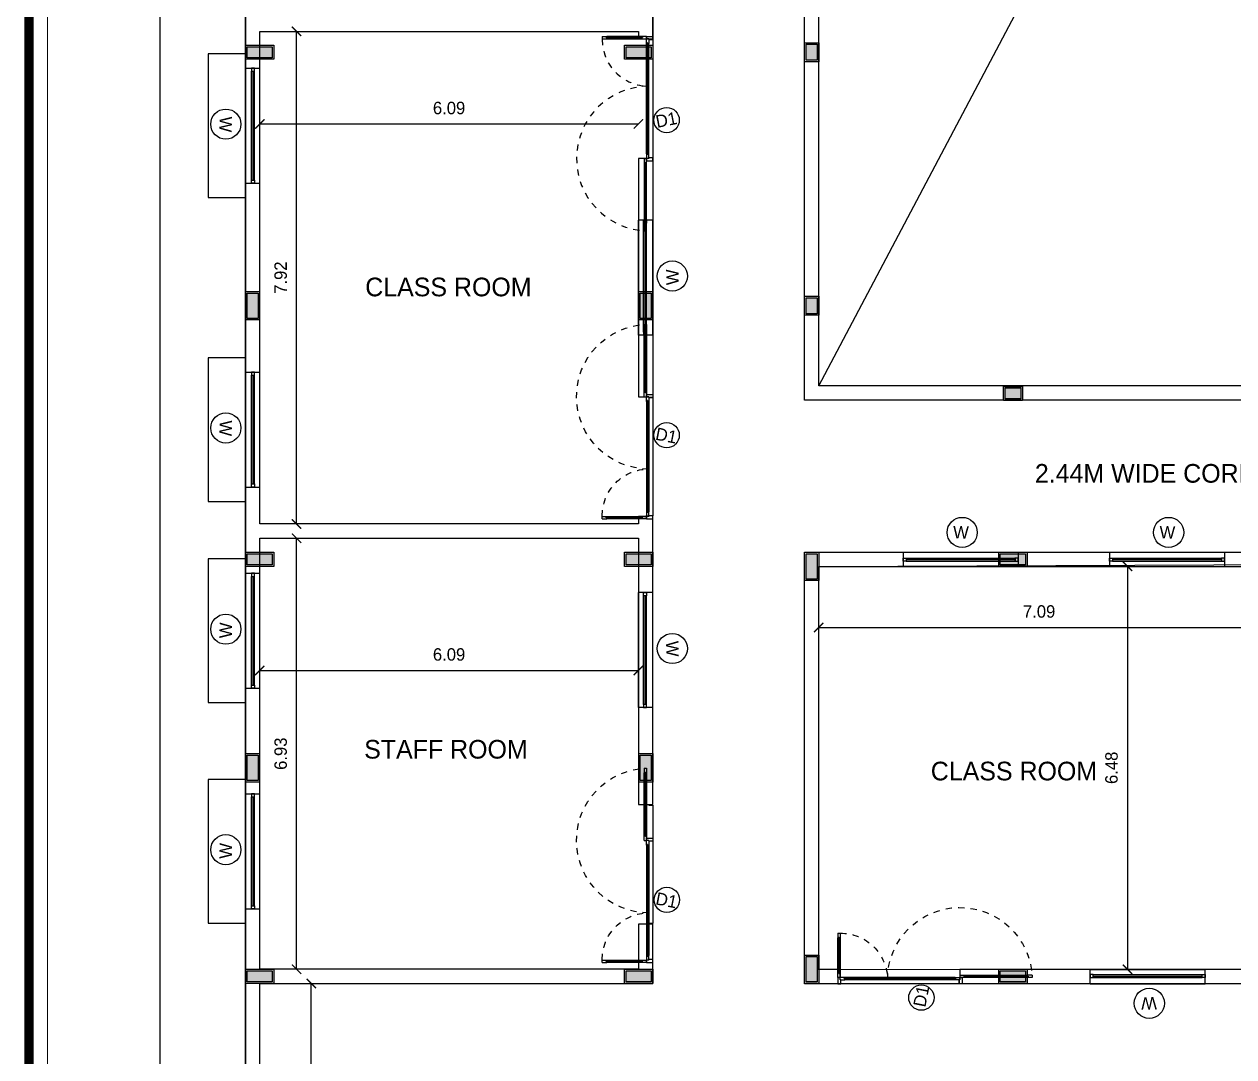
# Model space of a CAD drawing. Header units: metres. Extents: x 6102560 to 6120122, y -6664095 to -6659794.
# Drawn here: x 6102559.62 to 6102579.08, y -6659925.92 to -6659909.32 of the extents above; entities that cross this region are included whole.
import ezdxf

# ---------------------------------------------------------------- set-up
doc = ezdxf.new("R2010")
doc.units = ezdxf.units.M
doc.header["$LTSCALE"] = 500
doc.header["$MEASUREMENT"] = 0
for name, pattern in [('DASHED2', [0.375, 0.25, -0.125]), ('HIDDEN', [0.375, 0.25, -0.125]), ('PHANTOM2', [1.25, 0.625, -0.125, 0.125, -0.125, 0.125, -0.125])]:
    doc.linetypes.add(name, pattern=pattern)
doc.layers.get('0').update_dxf_attribs({"linetype": 'CONTINUOUS'})
doc.layers.get('Defpoints').update_dxf_attribs({"linetype": 'CONTINUOUS'})
for name, color, linetype in [('above', 250, 'DASHED2'), ('BLK_1_FLR_0_BLT_UP_AREA_DEDUCT', 26, 'CONTINUOUS'), ('BLK_1_FLR_0_CARPET_AREA', 10, 'CONTINUOUS'), ('BLK_1_FLR_0_CHAJJA', 6, 'CONTINUOUS'), ('BLK_1_FLR_0_REGULAR_ROOM_1', 117, 'CONTINUOUS'), ('DOORTEXT', 13, 'CONTINUOUS'), ('ED', 30, 'CONTINUOUS'), ('FURN1', 252, 'CONTINUOUS'), ('FURNITURE', 252, 'CONTINUOUS'), ('FURNITURES', 252, 'CONTINUOUS'), ('TEXT', 4, 'CONTINUOUS'), ('W-SCH', 205, 'CONTINUOUS'), ('wall', 125, 'CONTINUOUS'), ('wall1', 125, 'CONTINUOUS'), ('WINDOWS', 252, 'CONTINUOUS')]:
    doc.layers.add(name, color=color, linetype=linetype)
doc.layers.add('BLK_1_FLR_0_BLT_UP_AREA', color=26, linetype='CONTINUOUS', plot=False)
doc.styles.add('RM', font='GOTHIC.TTF')
doc.styles.add('S2', font='GOTHIC.TTF')
doc.styles.add('USA TEXT', font='GOTHIC.TTF')
doc.dimstyles.new('1-100-ED', dxfattribs={"dimtxt": 0.2, "dimasz": 0.15, "dimexe": 0.18, "dimexo": 0.0625, "dimgap": 0.15, "dimtad": 1, "dimzin": 0, "dimdsep": 46, "dimtxsty": 'USA TEXT', "dimblk": 'ARCHTICK', "dimcen": 0.1, "dimse1": 1, "dimse2": 1, "dimclrd": 256, "dimclrt": 256, "dimadec": 0, "dimazin": 0, "dimtfac": 1, "dimtofl": 0, "dimtmove": 0, "dimatfit": 3, "dimldrblk": 'ARCHTICK', "dimfxl": 0, "dimtolj": 1, "dimtzin": 0, "dimarcsym": 0})

# ---------------------------------------------------------------- blocks, each defined once
blk = doc.blocks.new('A$C62665808')
at = {"layer": 'FURNITURES', "color": 233}
for p, q in [((512, 100), (437, 100)), ((450, 62), (512, 62)), ((500, 78), (500, 84)), ((512, 84), (500, 84)), ((512, 78), (500, 78)), ((512, 84), (512, 100)), ((512, 62), (512, 78)), ((2288, 84), (2288, 100)), ((2288, 100), (2363, 100)), ((2288, 84), (2300, 84)), ((2288, 62), (2288, 78)), ((2288, 78), (2300, 78)), ((2350, 62), (2288, 62)), ((2300, 78), (2300, 84))]:
    blk.add_line(p, q, dxfattribs=at)
at = {"layer": 'FURNITURES', "color": 250}
for p, q in [((512, 100), (2288, 100)), ((512, 84), (2300, 84)), ((512, 78), (2300, 78)), ((512, 62), (2288, 62))]:
    blk.add_line(p, q, dxfattribs=at)
at = {"layer": 'FURNITURES', "color": 250, "linetype": 'HIDDEN', "ltscale": 0.5}
for centre, radius, start, end in [((437, 62), 1163, 359.9985, 178.1522), ((2350, 62), 750, 89.1025, 179.9987)]:
    blk.add_arc(centre, radius, start, end, dxfattribs=at)
at = {"layer": 'wall', "color": 7}
for p, q in [((2362, 812), (2362, 737)), ((2399, 812), (2362, 812)), ((2399, 812), (2399, 737)), ((2377, 737), (2362, 737)), ((2362, 737), (2363, 175)), ((2378, 175), (2377, 750)), ((2384, 750), (2377, 750)), ((2377, 737), (2377, 750)), ((2384, 175), (2384, 750)), ((2384, 737), (2384, 750)), ((2399, 737), (2384, 737)), ((2400, 175), (2399, 737)), ((-725, 137), (-650, 137)), ((-725, 137), (-725, 100)), ((-725, 100), (-650, 100)), ((363, 122), (-662, 122)), ((-662, 122), (-662, 116)), ((-650, 122), (-662, 122)), ((363, 116), (-662, 116)), ((-650, 116), (-662, 116)), ((-650, 137), (-650, 122)), ((363, 137), (-650, 137)), ((-650, 116), (-650, 100)), ((-650, 100), (363, 100)), ((437, 137), (363, 137)), ((363, 137), (363, 122)), ((363, 122), (375, 122)), ((363, 116), (363, 100)), ((363, 116), (375, 116)), ((363, 100), (437, 100)), ((375, 122), (375, 116)), ((437, 137), (437, 100)), ((437, 62), (437, 100)), ((437, 62), (450, 62)), ((2363, 62), (2350, 62)), ((2378, 175), (2363, 175)), ((2363, 175), (2363, 100)), ((2363, 62), (2363, 100)), ((2400, 100), (2363, 100)), ((2378, 175), (2378, 162)), ((2384, 162), (2378, 162)), ((2400, 175), (2384, 175)), ((2384, 175), (2384, 162)), ((2400, 100), (2400, 175))]:
    blk.add_line(p, q, dxfattribs=at)
for points in [[(437, 100), (400, 100), (400, 0), (450, 0), (450, 62)], [(2363, 100), (2400, 100), (2400, 0), (2350, 0), (2350, 62)]]:
    blk.add_lwpolyline(points, dxfattribs=at)
blk = doc.blocks.new('_ArchTick')
at = {"color": 0, "linetype": 'ByBlock', "const_width": 0.15}
blk.add_lwpolyline([(-0.5, -0.5), (0.5, 0.5)], dxfattribs=at)
blk = doc.blocks.new('*D50')
at = {"layer": 'Defpoints', "color": 0}
for p in [(6102563.412, -6659910.385), (6102569.502, -6659910.385), (6102569.502, -6659910.921)]:
    blk.add_point(p, dxfattribs=at)
at = {"layer": 'ED', "linetype": 'PHANTOM2', "lineweight": -2}
blk.add_line((6102563.412, -6659910.921), (6102569.502, -6659910.921), dxfattribs=at)
at = {"layer": 'ED', "lineweight": -2, "xscale": 0.15, "yscale": 0.15, "zscale": 0.15, "rotation": 180}
blk.add_blockref('_ArchTick', (6102563.412, -6659910.921), dxfattribs=at)
at = {"layer": 'ED', "lineweight": -2, "xscale": 0.15, "yscale": 0.15, "zscale": 0.15}
blk.add_blockref('_ArchTick', (6102569.502, -6659910.921), dxfattribs=at)
at = {"layer": 'ED', "insert": (6102566.457, -6659910.666), "char_height": 0.2, "attachment_point": 5, "style": 'USA TEXT'}
blk.add_mtext('\\A1;6.09', dxfattribs=at)
blk = doc.blocks.new('*D51')
at = {"layer": 'Defpoints', "color": 0}
for p in [(6102563.412, -6659909.432), (6102564.004, -6659909.432), (6102563.412, -6659917.352)]:
    blk.add_point(p, dxfattribs=at)
at = {"layer": 'ED', "linetype": 'PHANTOM2', "lineweight": -2}
blk.add_line((6102564.004, -6659917.352), (6102564.004, -6659909.432), dxfattribs=at)
at = {"layer": 'ED', "lineweight": -2, "xscale": 0.15, "yscale": 0.15, "zscale": 0.15}
for p, rotation in [((6102564.004, -6659909.432), 90), ((6102564.004, -6659917.352), 270)]:
    blk.add_blockref('_ArchTick', p, dxfattribs=dict(at, rotation=rotation))
at = {"layer": 'ED', "insert": (6102563.749, -6659913.392), "char_height": 0.2, "attachment_point": 5, "rotation": 90, "style": 'USA TEXT'}
blk.add_mtext('\\A1;7.92', dxfattribs=at)
blk = doc.blocks.new('*D62')
at = {"layer": 'Defpoints', "color": 0}
for p in [(6102563.412, -6659919.171), (6102569.502, -6659919.171), (6102569.502, -6659919.708)]:
    blk.add_point(p, dxfattribs=at)
at = {"layer": 'ED', "linetype": 'PHANTOM2', "lineweight": -2}
blk.add_line((6102563.412, -6659919.708), (6102569.502, -6659919.708), dxfattribs=at)
at = {"layer": 'ED', "lineweight": -2, "xscale": 0.15, "yscale": 0.15, "zscale": 0.15, "rotation": 180}
blk.add_blockref('_ArchTick', (6102563.412, -6659919.708), dxfattribs=at)
at = {"layer": 'ED', "lineweight": -2, "xscale": 0.15, "yscale": 0.15, "zscale": 0.15}
blk.add_blockref('_ArchTick', (6102569.502, -6659919.708), dxfattribs=at)
at = {"layer": 'ED', "insert": (6102566.457, -6659919.452), "char_height": 0.2, "attachment_point": 5, "style": 'USA TEXT'}
blk.add_mtext('\\A1;6.09', dxfattribs=at)
blk = doc.blocks.new('*D63')
at = {"layer": 'Defpoints', "color": 0}
for p in [(6102563.412, -6659917.582), (6102564.004, -6659917.582), (6102563.412, -6659924.512)]:
    blk.add_point(p, dxfattribs=at)
at = {"layer": 'ED', "linetype": 'PHANTOM2', "lineweight": -2}
blk.add_line((6102564.004, -6659924.512), (6102564.004, -6659917.582), dxfattribs=at)
at = {"layer": 'ED', "lineweight": -2, "xscale": 0.15, "yscale": 0.15, "zscale": 0.15}
for p, rotation in [((6102564.004, -6659917.582), 90), ((6102564.004, -6659924.512), 270)]:
    blk.add_blockref('_ArchTick', p, dxfattribs=dict(at, rotation=rotation))
at = {"layer": 'ED', "insert": (6102563.749, -6659921.047), "char_height": 0.2, "attachment_point": 5, "rotation": 90, "style": 'USA TEXT'}
blk.add_mtext('\\A1;6.93', dxfattribs=at)
blk = doc.blocks.new('*D64')
at = {"layer": 'Defpoints', "color": 0}
for p in [(6102577.904, -6659918.034), (6102577.367, -6659924.514), (6102577.904, -6659924.514)]:
    blk.add_point(p, dxfattribs=at)
at = {"layer": 'ED', "linetype": 'PHANTOM2', "lineweight": -2}
blk.add_line((6102577.367, -6659918.034), (6102577.367, -6659924.514), dxfattribs=at)
at = {"layer": 'ED', "lineweight": -2, "xscale": 0.15, "yscale": 0.15, "zscale": 0.15}
for p, rotation in [((6102577.367, -6659918.034), 90), ((6102577.367, -6659924.514), 270)]:
    blk.add_blockref('_ArchTick', p, dxfattribs=dict(at, rotation=rotation))
at = {"layer": 'ED', "insert": (6102577.112, -6659921.274), "char_height": 0.2, "attachment_point": 5, "rotation": 90, "style": 'USA TEXT'}
blk.add_mtext('\\A1;6.48', dxfattribs=at)
blk = doc.blocks.new('*D65')
at = {"layer": 'Defpoints', "color": 0}
for p in [(6102572.402, -6659918.424), (6102579.492, -6659918.424), (6102579.492, -6659919.016)]:
    blk.add_point(p, dxfattribs=at)
at = {"layer": 'ED', "linetype": 'PHANTOM2', "lineweight": -2}
blk.add_line((6102572.402, -6659919.016), (6102579.492, -6659919.016), dxfattribs=at)
at = {"layer": 'ED', "lineweight": -2, "xscale": 0.15, "yscale": 0.15, "zscale": 0.15, "rotation": 180}
blk.add_blockref('_ArchTick', (6102572.402, -6659919.016), dxfattribs=at)
at = {"layer": 'ED', "lineweight": -2, "xscale": 0.15, "yscale": 0.15, "zscale": 0.15}
blk.add_blockref('_ArchTick', (6102579.492, -6659919.016), dxfattribs=at)
at = {"layer": 'ED', "insert": (6102575.947, -6659918.761), "char_height": 0.2, "attachment_point": 5, "style": 'USA TEXT'}
blk.add_mtext('\\A1;7.09', dxfattribs=at)
blk = doc.blocks.new('*D80')
at = {"layer": 'Defpoints', "color": 0}
for p in [(6102563.412, -6659924.741), (6102564.24, -6659924.741), (6102563.412, -6659934.342)]:
    blk.add_point(p, dxfattribs=at)
at = {"layer": 'ED', "linetype": 'PHANTOM2', "lineweight": -2}
blk.add_line((6102564.24, -6659934.342), (6102564.24, -6659924.741), dxfattribs=at)
at = {"layer": 'ED', "lineweight": -2, "xscale": 0.15, "yscale": 0.15, "zscale": 0.15}
for p, rotation in [((6102564.24, -6659924.741), 90), ((6102564.24, -6659934.342), 270)]:
    blk.add_blockref('_ArchTick', p, dxfattribs=dict(at, rotation=rotation))
at = {"layer": 'ED', "insert": (6102563.985, -6659929.542), "char_height": 0.2, "attachment_point": 5, "rotation": 90, "style": 'USA TEXT'}
blk.add_mtext('\\A1;9.60', dxfattribs=at)
blk = doc.blocks.new('pillar')
h = blk.add_hatch(color=256)
h.dxf.hatch_style = 1
h.paths.add_polyline_path([(706043.06, -165130.3), (706050.06, -165130.3), (706050.06, -165120.3), (706043.06, -165120.3)])
at = {"ltscale": 0.05}
h = blk.add_hatch(color=256, dxfattribs=at)
h.dxf.hatch_style = 1
h.paths.add_polyline_path([(705689.06, -165128.8), (705705.06, -165128.8), (705705.06, -165121.8), (705689.06, -165121.8)])
h = blk.add_hatch(color=256, dxfattribs=at)
h.dxf.hatch_style = 1
h.paths.add_polyline_path([(705929.06, -165128.8), (705945.06, -165128.8), (705945.06, -165121.8), (705929.06, -165121.8)])
h = blk.add_hatch(color=256)
h.dxf.hatch_style = 1
h.paths.add_polyline_path([(705696.06, -165293.8), (705696.06, -165277.8), (705689.06, -165277.8), (705689.06, -165293.8)])
h = blk.add_hatch(color=256)
h.dxf.hatch_style = 1
h.paths.add_polyline_path([(705945.06, -165293.8), (705945.06, -165277.8), (705938.06, -165277.8), (705938.06, -165293.8)])
h = blk.add_hatch(color=256)
h.dxf.hatch_style = 1
h.paths.add_polyline_path([(706043.06, -165290.8), (706050.06, -165290.8), (706050.06, -165280.8), (706043.06, -165280.8)])
h = blk.add_hatch(color=256)
h.dxf.hatch_style = 1
h.paths.add_polyline_path([(706169.06, -165337.8), (706169.06, -165344.8), (706179.06, -165344.8), (706179.06, -165337.8)])
h = blk.add_hatch(color=256, dxfattribs=at)
h.dxf.hatch_style = 1
h.paths.add_polyline_path([(705689.06, -165449.8), (705705.06, -165449.8), (705705.06, -165442.8), (705689.06, -165442.8)])
h = blk.add_hatch(color=256, dxfattribs=at)
h.dxf.hatch_style = 1
h.paths.add_polyline_path([(705929.06, -165449.8), (705945.06, -165449.8), (705945.06, -165442.8), (705929.06, -165442.8)])
h = blk.add_hatch(color=256)
h.dxf.hatch_style = 1
h.paths.add_polyline_path([(706050.06, -165458.8), (706050.06, -165442.8), (706043.06, -165442.8), (706043.06, -165458.8)])
h = blk.add_hatch(color=256)
h.dxf.hatch_style = 1
h.paths.add_polyline_path([(706166.06, -165449.8), (706182.06, -165449.8), (706182.06, -165442.8), (706166.06, -165442.8)])
h = blk.add_hatch(color=256)
h.dxf.hatch_style = 1
h.paths.add_polyline_path([(705696.06, -165586.3), (705696.06, -165570.3), (705689.06, -165570.3), (705689.06, -165586.3)])
h = blk.add_hatch(color=256)
h.dxf.hatch_style = 1
h.paths.add_polyline_path([(705945.06, -165586.3), (705945.06, -165570.3), (705938.06, -165570.3), (705938.06, -165586.3)])
h = blk.add_hatch(color=256)
h.dxf.hatch_style = 1
h.paths.add_polyline_path([(706050.06, -165713.8), (706050.06, -165697.8), (706043.06, -165697.8), (706043.06, -165713.8)])
h = blk.add_hatch(color=256, dxfattribs=at)
h.dxf.hatch_style = 1
h.paths.add_polyline_path([(705689.06, -165713.8), (705705.06, -165713.8), (705705.06, -165706.8), (705689.06, -165706.8)])
h = blk.add_hatch(color=256, dxfattribs=at)
h.dxf.hatch_style = 1
h.paths.add_polyline_path([(705929.06, -165713.8), (705945.06, -165713.8), (705945.06, -165706.8), (705929.06, -165706.8)])
h = blk.add_hatch(color=256)
h.dxf.hatch_style = 1
h.paths.add_polyline_path([(706166.06, -165713.8), (706182.06, -165713.8), (706182.06, -165706.8), (706166.06, -165706.8)])
for points in [[(705706.06, -165129.8), (705688.06, -165129.8), (705688.06, -165120.8), (705706.06, -165120.8)], [(705946.06, -165129.8), (705928.06, -165129.8), (705928.06, -165120.8), (705946.06, -165120.8)], [(706051.06, -165131.3), (706042.06, -165131.3), (706042.06, -165119.3), (706051.06, -165119.3)], [(706050.06, -165130.3), (706043.06, -165130.3), (706043.06, -165120.3), (706050.06, -165120.3)], [(705705.06, -165128.8), (705689.06, -165128.8), (705689.06, -165121.8), (705705.06, -165121.8)], [(705945.06, -165128.8), (705929.06, -165128.8), (705929.06, -165121.8), (705945.06, -165121.8)], [(705697.06, -165276.8), (705697.06, -165294.8), (705688.06, -165294.8), (705688.06, -165276.8)], [(705696.06, -165277.8), (705696.06, -165293.8), (705689.06, -165293.8), (705689.06, -165277.8)], [(705946.06, -165276.8), (705946.06, -165294.8), (705937.06, -165294.8), (705937.06, -165276.8)], [(705945.06, -165277.8), (705945.06, -165293.8), (705938.06, -165293.8), (705938.06, -165277.8)], [(706051.06, -165291.8), (706042.06, -165291.8), (706042.06, -165279.8), (706051.06, -165279.8)], [(706050.06, -165290.8), (706043.06, -165290.8), (706043.06, -165280.8), (706050.06, -165280.8)], [(706168.06, -165345.8), (706168.06, -165336.8), (706180.06, -165336.8), (706180.06, -165345.8)], [(706169.06, -165344.8), (706169.06, -165337.8), (706179.06, -165337.8), (706179.06, -165344.8)], [(705706.06, -165450.8), (705688.06, -165450.8), (705688.06, -165441.8), (705706.06, -165441.8)], [(705705.06, -165449.8), (705689.06, -165449.8), (705689.06, -165442.8), (705705.06, -165442.8)], [(705946.06, -165450.8), (705928.06, -165450.8), (705928.06, -165441.8), (705946.06, -165441.8)], [(705945.06, -165449.8), (705929.06, -165449.8), (705929.06, -165442.8), (705945.06, -165442.8)], [(706051.06, -165441.8), (706051.06, -165459.8), (706042.06, -165459.8), (706042.06, -165441.8)], [(706050.06, -165442.8), (706050.06, -165458.8), (706043.06, -165458.8), (706043.06, -165442.8)], [(706183.06, -165450.8), (706165.06, -165450.8), (706165.06, -165441.8), (706183.06, -165441.8)], [(706182.06, -165449.8), (706166.06, -165449.8), (706166.06, -165442.8), (706182.06, -165442.8)], [(705697.06, -165569.3), (705697.06, -165587.3), (705688.06, -165587.3), (705688.06, -165569.3)], [(705696.06, -165570.3), (705696.06, -165586.3), (705689.06, -165586.3), (705689.06, -165570.3)], [(705946.06, -165569.3), (705946.06, -165587.3), (705937.06, -165587.3), (705937.06, -165569.3)], [(705945.06, -165570.3), (705945.06, -165586.3), (705938.06, -165586.3), (705938.06, -165570.3)], [(706051.06, -165696.8), (706051.06, -165714.8), (706042.06, -165714.8), (706042.06, -165696.8)], [(706050.06, -165697.8), (706050.06, -165713.8), (706043.06, -165713.8), (706043.06, -165697.8)], [(705706.06, -165714.8), (705688.06, -165714.8), (705688.06, -165705.8), (705706.06, -165705.8)], [(705705.06, -165713.8), (705689.06, -165713.8), (705689.06, -165706.8), (705705.06, -165706.8)], [(705946.06, -165714.8), (705928.06, -165714.8), (705928.06, -165705.8), (705946.06, -165705.8)], [(705945.06, -165713.8), (705929.06, -165713.8), (705929.06, -165706.8), (705945.06, -165706.8)], [(706183.06, -165714.8), (706165.06, -165714.8), (706165.06, -165705.8), (706183.06, -165705.8)], [(706182.06, -165713.8), (706166.06, -165713.8), (706166.06, -165706.8), (706182.06, -165706.8)]]:
    blk.add_lwpolyline(points, close=True)
blk = doc.blocks.new('*D119')
at = {"linetype": 'PHANTOM2', "lineweight": -2}
blk.add_line((6102561.805, -6659877.04), (6102561.805, -6659934.342), dxfattribs=at)
at = {"layer": 'Defpoints', "color": 0}
for p in [(6102563.182, -6659877.04), (6102561.805, -6659934.342), (6102563.182, -6659934.342)]:
    blk.add_point(p, dxfattribs=at)
at = {"lineweight": -2, "xscale": 0.15, "yscale": 0.15, "zscale": 0.15}
for p, rotation in [((6102561.805, -6659877.04), 90), ((6102561.805, -6659934.342), 270)]:
    blk.add_blockref('_ArchTick', p, dxfattribs=dict(at, rotation=rotation))
at = {"insert": (6102561.55, -6659905.691), "char_height": 0.2, "attachment_point": 5, "rotation": 90, "style": 'USA TEXT'}
blk.add_mtext('\\A1;57.30', dxfattribs=at)

msp = doc.modelspace()

# ---------------------------------------------------------------- linework, layer by layer
msp.add_line((6102569.7319, -6659886.26356), (6102569.73198, -6659917.22072))
at = {"lineweight": 35, "ltscale": 10, "const_width": 0.15}
msp.add_lwpolyline([(6102559.69836, -6659859.41635), (6102669.66827, -6659859.41635), (6102669.66827, -6659941.00679), (6102559.69836, -6659941.00679)], close=True, dxfattribs=at)
at = {"lineweight": 0, "ltscale": 10}
msp.add_lwpolyline([(6102559.99836, -6659859.71635), (6102669.36827, -6659859.71635), (6102669.36827, -6659940.70679), (6102559.99836, -6659940.70679)], close=True, dxfattribs=at)
at = {"color": 15, "linetype": 'Continuous'}
msp.add_lwpolyline([(6102572.4019, -6659886.26235), (6102587.6421, -6659886.26235), (6102587.6421, -6659915.13435), (6102572.4019, -6659915.13435)], close=True, dxfattribs=at)
at = {"linetype": 'PHANTOM2', "ltscale": 500}
msp.add_lwpolyline([(6102572.4019, -6659915.13435), (6102587.6421, -6659886.33635)], dxfattribs=at)
at = {"color": 15}
msp.add_lwpolyline([(6102563.41164, -6659927.7923), (6102563.4119, -6659924.74115), (6102569.7319, -6659924.74115), (6102569.7319, -6659923.78709), (6102569.5019, -6659923.78709), (6102569.5019, -6659924.51267), (6102563.4119, -6659924.51242), (6102563.4119, -6659917.58235), (6102569.50214, -6659917.58524), (6102569.50215, -6659921.86203), (6102569.7319, -6659921.86203), (6102569.7319, -6659917.2195), (6102569.5019, -6659917.23192), (6102569.5019, -6659917.35235), (6102563.4119, -6659917.35235), (6102563.4119, -6659909.43235), (6102569.5019, -6659909.43235), (6102569.5019, -6659909.55259), (6102569.7319, -6659909.55258), (6102569.7319, -6659909.0695)], dxfattribs=at)
msp.add_lwpolyline([(6102572.4019, -6659918.03428), (6102587.65422, -6659917.9743), (6102587.65422, -6659924.50683), (6102572.40313, -6659924.52189)], close=True, dxfattribs=at)
at = {"color": 3, "linetype": 'Continuous'}
msp.add_lwpolyline([(6102572.75876, -6659924.74435), (6102572.75876, -6659924.6819), (6102572.74623, -6659924.6819), (6102572.74631, -6659924.51435), (6102572.4019, -6659924.51442), (6102572.4019, -6659918.03428), (6102579.4919, -6659918.03448), (6102579.4919, -6659924.51462), (6102579.4919, -6659924.51462), (6102579.4919, -6659924.51462), (6102579.4919, -6659924.51462), (6102579.4919, -6659924.51459), (6102579.05407, -6659924.51438), (6102579.05407, -6659924.51435), (6102579.04158, -6659924.51435), (6102579.04158, -6659924.51435), (6102574.67133, -6659924.51435), (6102574.67133, -6659924.6819), (6102574.65884, -6659924.6819), (6102574.65884, -6659924.74435), (6102572.75876, -6659924.74435)], dxfattribs=at)
at = {"layer": 'above'}
for points in [[(6102563.18179, -6659909.79463), (6102562.58179, -6659909.79462), (6102562.58173, -6659912.10494), (6102563.18163, -6659912.10493)], [(6102563.18191, -6659914.67978), (6102562.58191, -6659914.67977), (6102562.58186, -6659916.99009), (6102563.18176, -6659916.99009)], [(6102563.18179, -6659917.91521), (6102562.58179, -6659917.9152), (6102562.58173, -6659920.22552), (6102563.18163, -6659920.22552)], [(6102563.18191, -6659921.46083), (6102562.58191, -6659921.46083), (6102562.58186, -6659923.77115), (6102563.18176, -6659923.77114)]]:
    msp.add_lwpolyline(points, dxfattribs=at)
at = {"layer": 'BLK_1_FLR_0_BLT_UP_AREA', "color": 26, "linetype": 'Continuous'}
msp.add_lwpolyline([(6102563.1819, -6659877.04235), (6102596.8623, -6659877.04235), (6102596.8623, -6659934.34235), (6102563.1819, -6659934.34235)], close=True, dxfattribs=at)
at = {"layer": 'BLK_1_FLR_0_BLT_UP_AREA_DEDUCT', "color": 26, "linetype": 'Continuous'}
msp.add_lwpolyline([(6102572.4019, -6659886.26235), (6102587.6421, -6659886.26235), (6102587.6421, -6659915.13435), (6102572.4019, -6659915.13435)], close=True, dxfattribs=at)
at = {"layer": 'BLK_1_FLR_0_CARPET_AREA', "color": 15}
for points in [[(6102572.1719, -6659886.03235), (6102587.8707, -6659886.03235), (6102587.8707, -6659915.36435), (6102572.1719, -6659915.36435)], [(6102572.1719, -6659917.80435), (6102587.88491, -6659917.80435), (6102587.88491, -6659924.74435), (6102572.1719, -6659924.74435)]]:
    msp.add_lwpolyline(points, close=True, dxfattribs=at)
at = {"layer": 'BLK_1_FLR_0_CHAJJA', "linetype": 'Continuous'}
for points in [[(6102563.18186, -6659909.79463), (6102562.5819, -6659909.79462), (6102562.58195, -6659912.10494), (6102563.18174, -6659912.10493)], [(6102563.18199, -6659914.67978), (6102562.58202, -6659914.67977), (6102562.58207, -6659916.99009), (6102563.18187, -6659916.99009)], [(6102563.18186, -6659917.91521), (6102562.5819, -6659917.9152), (6102562.58195, -6659920.22552), (6102563.18174, -6659920.22552)], [(6102563.18199, -6659921.46083), (6102562.58202, -6659921.46083), (6102562.58207, -6659923.77115), (6102563.18187, -6659923.77114)]]:
    msp.add_lwpolyline(points, close=True, dxfattribs=at)
at = {"layer": 'BLK_1_FLR_0_REGULAR_ROOM_1', "color": 3, "linetype": 'Continuous'}
for points in [[(6102569.7319, -6659917.2195), (6102569.66945, -6659917.2195), (6102569.66945, -6659917.23199), (6102569.5019, -6659917.23192), (6102569.5019, -6659917.35235), (6102563.4119, -6659917.35235), (6102563.4119, -6659909.43235), (6102569.5019, -6659909.43235), (6102569.5019, -6659909.55259), (6102569.66945, -6659909.55259), (6102569.66945, -6659909.565), (6102569.7319, -6659909.565), (6102569.73196, -6659911.46508), (6102569.66951, -6659911.46508), (6102569.66951, -6659911.47757), (6102569.5019, -6659911.47757), (6102569.5019, -6659915.30693), (6102569.66945, -6659915.30693), (6102569.66945, -6659915.31942), (6102569.7319, -6659915.31942), (6102569.7319, -6659917.2195)], [(6102569.7319, -6659923.7746), (6102569.66945, -6659923.7746), (6102569.66945, -6659923.78709), (6102569.5019, -6659923.78701), (6102569.5019, -6659924.51267), (6102563.4119, -6659924.51267), (6102563.41217, -6659917.58235), (6102569.50217, -6659917.58235), (6102569.50217, -6659917.58235), (6102569.50217, -6659917.58234), (6102569.50217, -6659917.58235), (6102569.50214, -6659917.58235), (6102569.50193, -6659918.02018), (6102569.5019, -6659918.02018), (6102569.5019, -6659918.03267), (6102569.5019, -6659918.03267), (6102569.5019, -6659921.86203), (6102569.66945, -6659921.86203), (6102569.66945, -6659921.87452), (6102569.7319, -6659921.87452), (6102569.7319, -6659923.7746)]]:
    msp.add_lwpolyline(points, dxfattribs=at)
at = {"layer": 'FURN1'}
for points in [[(6102563.27889, -6659910.02462), (6102563.27889, -6659910.07462), (6102563.32889, -6659910.07462), (6102563.32889, -6659910.02462)], [(6102563.27889, -6659910.02525), (6102563.2789, -6659910.07525), (6102563.3289, -6659910.07524), (6102563.32889, -6659910.02524)], [(6102563.27893, -6659911.87493), (6102563.27892, -6659911.82493), (6102563.32892, -6659911.82493), (6102563.32893, -6659911.87493)], [(6102563.27893, -6659911.87431), (6102563.27893, -6659911.82431), (6102563.32893, -6659911.8243), (6102563.32893, -6659911.8743)], [(6102569.63483, -6659912.4672), (6102569.63483, -6659912.5172), (6102569.58483, -6659912.5172), (6102569.58483, -6659912.4672)], [(6102569.63483, -6659912.46782), (6102569.63483, -6659912.51782), (6102569.58483, -6659912.51782), (6102569.58483, -6659912.46782)], [(6102569.6348, -6659914.31688), (6102569.6348, -6659914.26688), (6102569.5848, -6659914.26688), (6102569.5848, -6659914.31688)], [(6102569.6348, -6659914.31751), (6102569.6348, -6659914.26751), (6102569.5848, -6659914.26751), (6102569.5848, -6659914.31751)], [(6102563.27902, -6659914.90978), (6102563.27902, -6659914.95978), (6102563.32902, -6659914.95977), (6102563.32902, -6659914.90977)], [(6102563.27902, -6659914.9104), (6102563.27902, -6659914.9604), (6102563.32902, -6659914.9604), (6102563.32902, -6659914.9104)], [(6102563.27905, -6659916.75946), (6102563.27905, -6659916.70946), (6102563.32905, -6659916.70946), (6102563.32905, -6659916.75946)], [(6102563.27905, -6659916.76009), (6102563.27905, -6659916.71009), (6102563.32905, -6659916.71008), (6102563.32905, -6659916.76008)], [(6102573.75906, -6659917.90147), (6102573.80906, -6659917.90147), (6102573.80907, -6659917.95147), (6102573.75907, -6659917.95147)], [(6102573.75969, -6659917.90147), (6102573.80969, -6659917.90147), (6102573.80969, -6659917.95147), (6102573.75969, -6659917.95147)], [(6102575.60875, -6659917.90144), (6102575.55875, -6659917.90144), (6102575.55875, -6659917.95144), (6102575.60875, -6659917.95144)], [(6102575.60938, -6659917.90144), (6102575.55938, -6659917.90144), (6102575.55938, -6659917.95144), (6102575.60938, -6659917.95144)], [(6102577.07873, -6659917.90134), (6102577.12873, -6659917.90134), (6102577.12873, -6659917.95134), (6102577.07873, -6659917.95134)], [(6102577.07936, -6659917.90135), (6102577.12936, -6659917.90134), (6102577.12936, -6659917.95134), (6102577.07936, -6659917.95135)], [(6102578.92842, -6659917.90131), (6102578.87842, -6659917.90131), (6102578.87842, -6659917.95131), (6102578.92842, -6659917.95131)], [(6102578.92904, -6659917.90131), (6102578.87904, -6659917.90131), (6102578.87904, -6659917.95131), (6102578.92904, -6659917.95131)], [(6102563.27889, -6659918.14521), (6102563.27889, -6659918.19521), (6102563.32889, -6659918.1952), (6102563.32889, -6659918.1452)], [(6102563.27889, -6659918.14583), (6102563.2789, -6659918.19583), (6102563.3289, -6659918.19583), (6102563.32889, -6659918.14583)], [(6102569.63483, -6659918.45583), (6102569.63483, -6659918.50583), (6102569.58483, -6659918.50583), (6102569.58483, -6659918.45583)], [(6102569.63483, -6659918.45645), (6102569.63483, -6659918.50645), (6102569.58483, -6659918.50645), (6102569.58483, -6659918.45645)], [(6102563.27893, -6659919.99552), (6102563.27892, -6659919.94552), (6102563.32892, -6659919.94552), (6102563.32893, -6659919.99552)], [(6102563.27893, -6659919.99489), (6102563.27893, -6659919.94489), (6102563.32893, -6659919.94489), (6102563.32893, -6659919.99489)], [(6102569.6348, -6659920.30551), (6102569.6348, -6659920.25551), (6102569.5848, -6659920.25551), (6102569.5848, -6659920.30551)], [(6102569.6348, -6659920.30614), (6102569.6348, -6659920.25614), (6102569.5848, -6659920.25614), (6102569.5848, -6659920.30614)], [(6102563.27902, -6659921.69083), (6102563.27902, -6659921.74083), (6102563.32902, -6659921.74083), (6102563.32902, -6659921.69083)], [(6102563.27902, -6659921.69145), (6102563.27902, -6659921.74145), (6102563.32902, -6659921.74145), (6102563.32902, -6659921.69145)], [(6102563.27905, -6659923.54051), (6102563.27905, -6659923.49051), (6102563.32905, -6659923.49051), (6102563.32905, -6659923.54051)], [(6102563.27905, -6659923.54114), (6102563.27905, -6659923.49114), (6102563.32905, -6659923.49114), (6102563.32905, -6659923.54114)], [(6102576.76811, -6659924.64725), (6102576.81811, -6659924.64725), (6102576.81811, -6659924.59725), (6102576.76811, -6659924.59725)], [(6102576.76874, -6659924.64725), (6102576.81874, -6659924.64725), (6102576.81874, -6659924.59725), (6102576.76874, -6659924.59725)], [(6102578.6178, -6659924.64728), (6102578.5678, -6659924.64728), (6102578.5678, -6659924.59728), (6102578.6178, -6659924.59728)], [(6102578.61842, -6659924.64728), (6102578.56842, -6659924.64728), (6102578.56842, -6659924.59728), (6102578.61842, -6659924.59728)]]:
    msp.add_lwpolyline(points, close=True, dxfattribs=at)
at = {"layer": 'FURNITURE', "linetype": 'HIDDEN', "ltscale": 0.2}
for p, q in [((6102563.27896, -6659911.82431), (6102563.27889, -6659910.07462)), ((6102563.32892, -6659911.82493), (6102563.3289, -6659910.07524)), ((6102569.5848, -6659914.26751), (6102569.58483, -6659912.51782)), ((6102569.63476, -6659914.26688), (6102569.63483, -6659912.5172)), ((6102563.27909, -6659916.70946), (6102563.27902, -6659914.95978)), ((6102563.32905, -6659916.71008), (6102563.32903, -6659914.9604)), ((6102573.80907, -6659917.95147), (6102575.55875, -6659917.95144)), ((6102573.80969, -6659917.90151), (6102575.55938, -6659917.90144)), ((6102577.12873, -6659917.95134), (6102578.87842, -6659917.95132)), ((6102577.12936, -6659917.90138), (6102578.87904, -6659917.90131)), ((6102563.27896, -6659919.94489), (6102563.27889, -6659918.19521)), ((6102563.32892, -6659919.94552), (6102563.3289, -6659918.19583)), ((6102569.5848, -6659920.25614), (6102569.58483, -6659918.50645)), ((6102569.63476, -6659920.25551), (6102569.63483, -6659918.50583)), ((6102563.27909, -6659923.49051), (6102563.27902, -6659921.74083)), ((6102563.32905, -6659923.49114), (6102563.32903, -6659921.74145)), ((6102576.81811, -6659924.59725), (6102578.5678, -6659924.59728)), ((6102576.81874, -6659924.64721), (6102578.56842, -6659924.64728))]:
    msp.add_line(p, q, dxfattribs=at)
at = {"layer": 'FURNITURE', "color": 4, "linetype": 'HIDDEN', "ltscale": 0.2}
for p, q in [((6102563.30393, -6659911.82431), (6102563.3039, -6659910.07462)), ((6102569.6098, -6659914.26688), (6102569.60983, -6659912.5172)), ((6102563.30405, -6659916.70946), (6102563.30403, -6659914.95978)), ((6102573.80969, -6659917.92647), (6102575.55938, -6659917.92644)), ((6102577.12936, -6659917.92634), (6102578.87904, -6659917.92632)), ((6102563.30393, -6659919.94489), (6102563.3039, -6659918.19521)), ((6102569.6098, -6659920.25551), (6102569.60983, -6659918.50583)), ((6102563.30405, -6659923.49051), (6102563.30403, -6659921.74083)), ((6102576.81874, -6659924.62225), (6102578.56842, -6659924.62228))]:
    msp.add_line(p, q, dxfattribs=at)
at = {"layer": 'W-SCH'}
for centre, radius in [((6102569.95611, -6659910.85926), 0.20375), ((6102562.86639, -6659910.92415), 0.24242), ((6102570.04733, -6659913.36673), 0.24242), ((6102562.86652, -6659915.8093), 0.24242), ((6102569.95619, -6659915.92524), 0.20375), ((6102574.70985, -6659917.48894), 0.24242), ((6102578.02951, -6659917.48881), 0.24242), ((6102562.86639, -6659919.04474), 0.24242), ((6102570.04733, -6659919.35536), 0.24242), ((6102562.86652, -6659922.59036), 0.24242), ((6102569.95939, -6659923.39692), 0.20375), ((6102574.05303, -6659924.96864), 0.20375), ((6102577.71889, -6659925.05978), 0.24242)]:
    msp.add_circle(centre, radius, dxfattribs=at)
at = {"layer": 'wall'}
msp.add_lwpolyline([(6102596.8623, -6659877.04235), (6102563.1819, -6659877.04235), (6102563.1819, -6659934.34235), (6102596.8623, -6659934.34235)], close=True, dxfattribs=at)
at = {"layer": 'wall1'}
for p, q in [((6102563.18179, -6659910.02463), (6102563.4119, -6659910.02462)), ((6102563.18183, -6659911.87494), (6102563.41193, -6659911.87493)), ((6102569.73194, -6659912.4672), (6102569.50183, -6659912.46719)), ((6102569.7319, -6659914.31751), (6102569.5018, -6659914.3175)), ((6102563.18192, -6659914.90978), (6102563.41203, -6659914.90977)), ((6102563.18195, -6659916.76009), (6102563.41206, -6659916.76008)), ((6102573.75906, -6659917.80437), (6102573.75907, -6659918.03447)), ((6102575.60937, -6659917.80433), (6102575.60938, -6659918.03444)), ((6102577.07873, -6659917.80424), (6102577.07874, -6659918.03435)), ((6102578.92904, -6659917.80421), (6102578.92905, -6659918.03432)), ((6102563.18179, -6659918.14521), (6102563.4119, -6659918.1452)), ((6102569.73194, -6659918.45583), (6102569.50183, -6659918.45582)), ((6102563.18183, -6659919.99552), (6102563.41193, -6659919.99551)), ((6102569.7319, -6659920.30614), (6102569.5018, -6659920.30613)), ((6102563.18192, -6659921.69083), (6102563.41203, -6659921.69082)), ((6102563.18195, -6659923.54114), (6102563.41206, -6659923.54113)), ((6102576.76811, -6659924.74435), (6102576.76812, -6659924.51424)), ((6102578.61842, -6659924.74438), (6102578.61843, -6659924.51427))]:
    msp.add_line(p, q, dxfattribs=at)
at = {"layer": 'WINDOWS'}
for p, q in [((6102563.18187, -6659911.87494), (6102563.18179, -6659910.02463)), ((6102563.41182, -6659911.87493), (6102563.41183, -6659910.02462)), ((6102569.5019, -6659914.3175), (6102569.5019, -6659912.46719)), ((6102569.73186, -6659914.31751), (6102569.73193, -6659912.4672)), ((6102563.18199, -6659916.76009), (6102563.18192, -6659914.90978)), ((6102563.41195, -6659916.76008), (6102563.41196, -6659914.90977)), ((6102573.75906, -6659917.80441), (6102575.60937, -6659917.80434)), ((6102577.07873, -6659917.80428), (6102578.92904, -6659917.80421)), ((6102573.75907, -6659918.03437), (6102575.60938, -6659918.03437)), ((6102577.07874, -6659918.03424), (6102578.92905, -6659918.03425)), ((6102563.18187, -6659919.99552), (6102563.18179, -6659918.14521)), ((6102563.41182, -6659919.99551), (6102563.41183, -6659918.1452)), ((6102569.5019, -6659920.30613), (6102569.5019, -6659918.45582)), ((6102569.73186, -6659920.30614), (6102569.73193, -6659918.45583)), ((6102563.18199, -6659923.54114), (6102563.18192, -6659921.69083)), ((6102563.41195, -6659923.54113), (6102563.41196, -6659921.69082)), ((6102576.76812, -6659924.51435), (6102578.61843, -6659924.51434)), ((6102576.76811, -6659924.74431), (6102578.61842, -6659924.74438))]:
    msp.add_line(p, q, dxfattribs=at)

# ---------------------------------------------------------------- block references
at = {"xscale": 0.0254, "yscale": 0.0254, "zscale": 0.0254}
msp.add_blockref('pillar', (6084638.70511, -6655715.58534), dxfattribs=at)
at = {"layer": 'wall1', "yscale": 0.001, "zscale": 0.001}
for p, xscale, rotation in [((6102569.73197, -6659911.91504), 0.001, 90.00309828092709), ((6102569.7319, -6659914.86946), -0.001, 89.99868528586582), ((6102569.7319, -6659922.00488), -0.001, 89.99868528586582), ((6102575.1088, -6659924.74435), -0.001, 359.9986852858659)]:
    msp.add_blockref('A$C62665808', p, dxfattribs=dict(at, xscale=xscale, rotation=rotation))

# ---------------------------------------------------------------- texts
at = {"layer": 'DOORTEXT', "color": 3, "style": 'RM'}
for s, rotation, p in [('W', 268.889061, (6102562.76709, -6659910.80013)), ('D1', 11.053841, (6102569.80304, -6659910.98484)), ('W', 91.110939, (6102570.15182, -6659913.51023)), ('W', 268.889061, (6102562.76722, -6659915.68529)), ('D1', 348.947943, (6102569.76477, -6659915.99595)), ('W', 358.889061, (6102574.56246, -6659917.58441)), ('W', 358.889061, (6102577.88213, -6659917.58429)), ('W', 88.889061, (6102562.96187, -6659919.19212)), ('W', 271.110939, (6102569.94667, -6659919.23522)), ('W', 88.889061, (6102562.962, -6659922.73774)), ('D1', 348.947943, (6102569.76797, -6659923.46764)), ('D1', 78.947943, (6102574.11681, -6659925.13195)), ('W', 181.110939, (6102577.83903, -6659924.95912))]:
    msp.add_text(s, height=0.2, rotation=rotation, dxfattribs=at).set_placement(p)
at = {"layer": 'TEXT', "color": 7, "style": 'S2'}
for s, p in [('CLASS ROOM', (6102565.10856, -6659913.69235)), ('2.44M WIDE CORRIDOR ', (6102575.87895, -6659916.68897)), ('CLASS ROOM', (6102574.20455, -6659921.47552))]:
    msp.add_text(s, height=0.3, dxfattribs=at).set_placement(p)
msp.add_text('STAFF ROOM', height=0.3, rotation=359.997634, dxfattribs=at).set_placement((6102565.09169, -6659921.12515))

# ---------------------------------------------------------------- dimensions: what is measured, and where the dimension line sits
dim = msp.add_linear_dim(base=(6102561.80539, -6659934.34235), p1=(6102563.1819, -6659877.03995), p2=(6102563.1819, -6659934.34235), angle=90, dimstyle='1-100-ED', override={"dimfxl": 75, "dimfxlon": 1, "dimarcsym": 2})
dim.commit()
dim.dimension.update_dxf_attribs({"geometry": '*D119', "text_midpoint": (6102561.55036, -6659905.69115)})
at = {"layer": 'ED'}
for base, p1, p2, angle, picture, middle in [((6102564.00387, -6659909.43248), (6102563.4119, -6659917.35235), (6102563.41244, -6659909.43248), 270, '*D51', (6102563.74884, -6659913.39242)), ((6102564.00387, -6659917.58235), (6102563.4119, -6659924.51242), (6102563.41182, -6659917.58235), 270, '*D63', (6102563.74884, -6659921.04739)), ((6102577.36674, -6659924.51435), (6102577.90366, -6659918.03444), (6102577.90362, -6659924.51435), 270, '*D64', (6102577.11171, -6659921.27439)), ((6102579.4919, -6659919.01632), (6102572.4019, -6659918.42435), (6102579.4919, -6659918.42427), 180, '*D65', (6102575.9469, -6659918.76129)), ((6102564.23969, -6659924.74115), (6102563.4119, -6659934.34235), (6102563.4119, -6659924.74115), 270, '*D80', (6102563.98466, -6659929.54175))]:
    dim = msp.add_linear_dim(base=base, p1=p1, p2=p2, angle=angle, dimstyle='1-100-ED', override={"dimfxl": 75, "dimarcsym": 2}, dxfattribs=at)
    dim.commit()
    dim.dimension.update_dxf_attribs({"geometry": picture, "text_midpoint": middle})
for base, p1, p2, picture, middle in [((6102569.5019, -6659910.92146), (6102563.41244, -6659910.38455), (6102569.5019, -6659910.38458), '*D50', (6102566.45717, -6659910.66643)), ((6102569.5019, -6659919.70751), (6102563.41244, -6659919.1706), (6102569.5019, -6659919.17063), '*D62', (6102566.45717, -6659919.45248))]:
    dim = msp.add_linear_dim(base=base, p1=p1, p2=p2, dimstyle='1-100-ED', override={"dimfxl": 75, "dimarcsym": 2}, dxfattribs=at)
    dim.commit()
    dim.dimension.update_dxf_attribs({"geometry": picture, "text_midpoint": middle})

doc.saveas('drawing.dxf')
